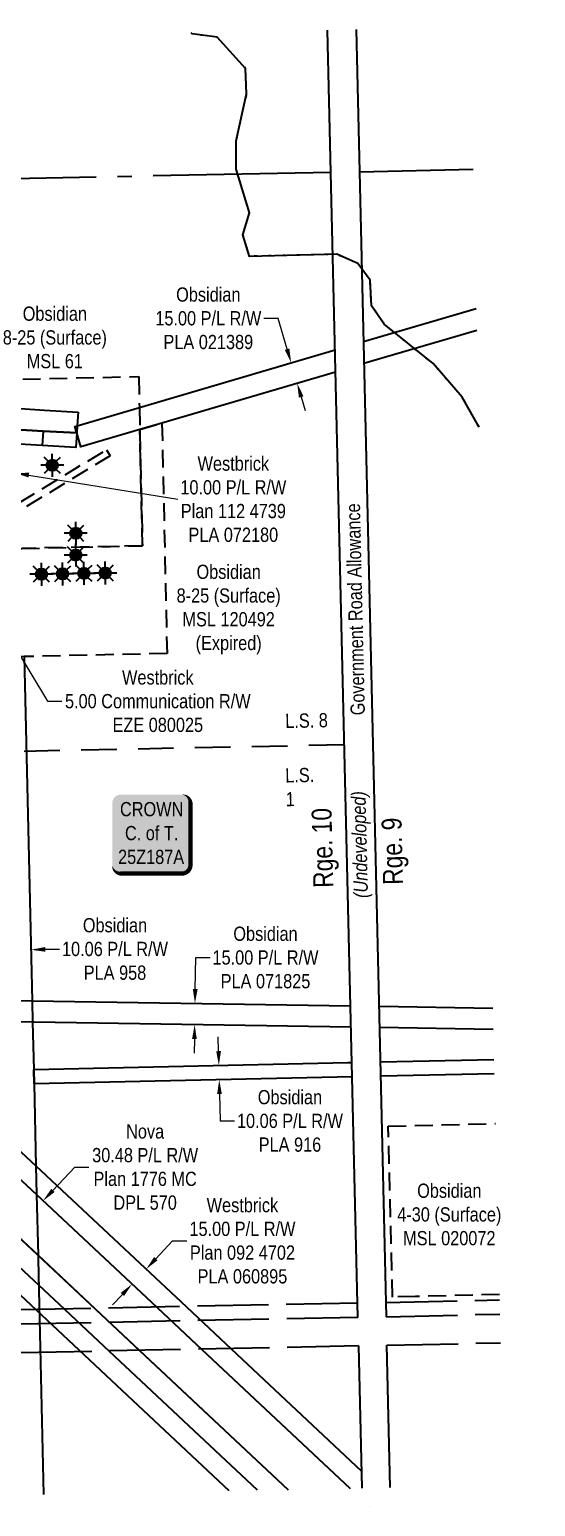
# Model space of a CAD drawing. Extents: x 611735 to 615721, y 5881395 to 5885170.
# Drawn here: x 612430 to 612785, y 5881925 to 5882963 of the extents above; entities that cross this region are included whole.
import ezdxf
from ezdxf.enums import TextEntityAlignment as Align

# ---------------------------------------------------------------- set-up
doc = ezdxf.new("R2010")
doc.units = 0
doc.header["$LTSCALE"] = 5
doc.header["$PDSIZE"] = 0.5
for name, pattern in [('foc-ACCESSROAD', [3.75, 2.5, -1.25]), ('foc-FLOWLINE', [3.75, 2.5, -1.25]), ('foc-LSD', [8, 5, -3]), ('foc-QUARTERLINE', [33, 25, -3, 2, -3]), ('foc-UNSURVEYED', [12.5, 10, -2.5]), ('foc-WHEELTRACKS', [2, 0.4, -1.6])]:
    doc.linetypes.add(name, pattern=pattern)
doc.layers.get('Defpoints').update_dxf_attribs({"color": 9})
for name, color, linetype in [('AS-OWNER', 7, 'Continuous'), ('C-RW', 13, 'Continuous'), ('C-WS', 13, 'foc-ACCESSROAD'), ('C-WS-S', 13, 'Continuous'), ('D-TXT', 6, 'Continuous'), ('F-EZE', 190, 'foc-FLOWLINE'), ('F-RW', 190, 'Continuous'), ('L-QSEC', 8, 'foc-QUARTERLINE'), ('L-ROAD-T', 7, 'Continuous'), ('L-SEC', 7, 'Continuous'), ('L-SECTION-LSD', 7, 'foc-LSD'), ('L-USEC', 7, 'foc-UNSURVEYED'), ('T-WATER-P3', 160, 'foc-WHEELTRACKS')]:
    doc.layers.add(name, color=color, linetype=linetype)
for name, color, linetype, lineweight in [('C-AR-T', 13, 'Continuous', 9), ('C-RW-T', 13, 'Continuous', 9), ('C-WS-T', 13, 'Continuous', 9), ('F-EZE-T', 190, 'Continuous', 9), ('F-RW-T', 190, 'Continuous', 9), ('T-TEXT', 48, 'Continuous', 18)]:
    doc.layers.add(name, color=color, linetype=linetype, lineweight=lineweight)
doc.styles.add('100L', font='ARIALN.TTF', dxfattribs={"height": 11})
doc.styles.add('80', font='ARIALN.TTF', dxfattribs={"height": 10})
doc.styles.add('80CG', font='ARIALN.TTF', dxfattribs={"height": 10})
doc.styles.add('80L', font='ARIALN.TTF', dxfattribs={"height": 10})
doc.styles.add('80LS', font='ARIALNI.TTF', dxfattribs={"height": 10})
doc.styles.add('foc-LtypeFont', font='ARIALN.TTF', dxfattribs={"height": 7.35})
doc.linetypes.add('foc-TOPO-flowdirection-NOLINE', pattern='A,0,[">",foc-LtypeFont,S=0.3,R=0,X=0,Y=-0.945],-20,[">",foc-LtypeFont,S=0.3,R=0,X=0,Y=-0.945],0', length=20)
doc.dimstyles.new('Compass 5 000', dxfattribs={"dimscale": 5, "dimtxt": 9, "dimasz": 2, "dimexe": 0.2, "dimexo": 0.0625, "dimgap": 0.5, "dimtad": 0, "dimtih": 1, "dimtoh": 1, "dimzin": 0, "dimdsep": 46, "dimtxsty": '80CG', "dimcen": 0.1, "dimse1": 1, "dimse2": 1, "dimclrd": 256, "dimclrt": 256, "dimaunit": 1, "dimadec": 4, "dimazin": 0, "dimtfac": 0.06, "dimtofl": 0, "dimtmove": 0, "dimatfit": 1, "dimfxl": 0.2, "dimtolj": 1, "dimtzin": 0, "dimlwd": -1, "dimarcsym": 0})

# ---------------------------------------------------------------- blocks, each defined once
blk = doc.blocks.new('*D43')
at = {"layer": 'C-RW-T', "transparency": 16777216}
for p, q in [((612604.3, 5882759.8), (612594.3, 5882759.8)), ((612610.6, 5882738.2), (612604.3, 5882759.8)), ((612620.5, 5882704.6), (612623.3, 5882695))]:
    blk.add_line(p, q, dxfattribs=at)
for points in [[(612612.2, 5882738.6), (612609, 5882737.7), (612613.4, 5882728.6)], [(612622.1, 5882705.1), (612618.9, 5882704.1), (612617.7, 5882714.2)]]:
    blk.add_solid(points, dxfattribs=at)
at = {"layer": 'Defpoints', "color": 0, "transparency": 16777216}
for p in [(612563.2, 5882713.8), (612617.7, 5882714.2), (612567.4, 5882699.4)]:
    blk.add_point(p, dxfattribs=at)
at = {"layer": 'C-RW-T', "transparency": 16777216, "insert": (612555.2, 5882759.8), "char_height": 10, "attachment_point": 5, "style": '80CG'}
blk.add_mtext('\\A1;Obsidian\\P15.00 P/L R/W\\PPLA 021389', dxfattribs=at)
blk = doc.blocks.new('*D46')
at = {"layer": 'Defpoints', "color": 0, "transparency": 16777216}
for p in [(612474.4, 5882126.5), (612464.6, 5882116), (612511.5, 5882091.8)]:
    blk.add_point(p, dxfattribs=at)
at = {"layer": 'F-RW-T', "transparency": 16777216}
for p, q in [((612518.3, 5882099.1), (612530.1, 5882111.7)), ((612530.1, 5882111.7), (612540.1, 5882111.7)), ((612494.8, 5882074), (612487.9, 5882066.7))]:
    blk.add_line(p, q, dxfattribs=at)
for points in [[(612517.1, 5882100.3), (612519.5, 5882098), (612511.5, 5882091.8)], [(612493.6, 5882075.1), (612496, 5882072.9), (612501.6, 5882081.3)]]:
    blk.add_solid(points, dxfattribs=at)
at = {"layer": 'F-RW-T', "transparency": 16777216, "insert": (612579.2, 5882111.7), "char_height": 10, "attachment_point": 5, "style": '80CG'}
blk.add_mtext('\\A1;Westbrick\\P15.00 P/L R/W\\PPlan 092 4702 \\PPLA 060895', dxfattribs=at)
blk = doc.blocks.new('*D47')
at = {"layer": 'C-RW-T', "transparency": 16777216}
for p, q in [((612410.5, 5882315.8), (612400.5, 5882315.6)), ((612440.6, 5882316.5), (612450.5, 5882316.7))]:
    blk.add_line(p, q, dxfattribs=at)
for points in [[(612410.5, 5882317.5), (612410.5, 5882314.1), (612420.5, 5882316)], [(612440.5, 5882318.1), (612440.6, 5882314.8), (612430.6, 5882316.2)]]:
    blk.add_solid(points, dxfattribs=at)
at = {"layer": 'Defpoints', "color": 0, "transparency": 16777216}
for p in [(612430.6, 5882316.2), (612420.5, 5882314.2), (612430.6, 5882314.5)]:
    blk.add_point(p, dxfattribs=at)
at = {"layer": 'C-RW-T', "transparency": 16777216, "insert": (612489.6, 5882316.7), "char_height": 10, "attachment_point": 5, "style": '80CG'}
blk.add_mtext('\\A1;Obsidian\\P10.06 P/L R/W\\PPLA 958', dxfattribs=at)
blk = doc.blocks.new('*D48')
at = {"layer": 'C-RW-T', "transparency": 16777216}
for p, q in [((612562.4, 5882244.9), (612562.2, 5882254.9)), ((612563.1, 5882214.9), (612563.5, 5882195.9)), ((612563.5, 5882195.9), (612573.5, 5882195.9))]:
    blk.add_line(p, q, dxfattribs=at)
for points in [[(612564.1, 5882245), (612560.8, 5882244.9), (612562.6, 5882234.9)], [(612564.7, 5882214.9), (612561.4, 5882214.8), (612562.9, 5882224.9)]]:
    blk.add_solid(points, dxfattribs=at)
at = {"layer": 'Defpoints', "color": 0, "transparency": 16777216}
for p in [(612531.5, 5882234.3), (612531.7, 5882224.2), (612562.9, 5882224.9)]:
    blk.add_point(p, dxfattribs=at)
at = {"layer": 'C-RW-T', "transparency": 16777216, "insert": (612612.6, 5882195.9), "char_height": 10, "attachment_point": 5, "style": '80CG'}
blk.add_mtext('\\A1;Obsidian\\P10.06 P/L R/W\\PPLA 916', dxfattribs=at)
blk = doc.blocks.new('*D49')
at = {"layer": 'C-RW-T', "transparency": 16777216}
for p, q in [((612546, 5882288.6), (612546.4, 5882310.7)), ((612546.4, 5882310.7), (612556.4, 5882310.7)), ((612545.4, 5882253.6), (612545.3, 5882243.6))]:
    blk.add_line(p, q, dxfattribs=at)
for points in [[(612544.3, 5882288.6), (612547.7, 5882288.5), (612545.8, 5882278.6)], [(612543.8, 5882253.6), (612547.1, 5882253.5), (612545.6, 5882263.6)]]:
    blk.add_solid(points, dxfattribs=at)
at = {"layer": 'Defpoints', "color": 0, "transparency": 16777216}
for p in [(612534.1, 5882278.8), (612545.8, 5882278.6), (612533.9, 5882263.7)]:
    blk.add_point(p, dxfattribs=at)
at = {"layer": 'C-RW-T', "transparency": 16777216, "insert": (612595.4, 5882310.7), "char_height": 10, "attachment_point": 5, "style": '80CG'}
blk.add_mtext('\\A1;Obsidian\\P15.00 P/L R/W\\PPLA 071825', dxfattribs=at)
blk = doc.blocks.new('*D55')
at = {"layer": 'Defpoints', "color": 0, "transparency": 16777216}
for p in [(612411.1, 5882663.5), (612420.9, 5882661.9), (612419.2, 5882651.2)]:
    blk.add_point(p, dxfattribs=at)
at = {"layer": 'F-RW-T', "transparency": 16777216}
for p, q in [((612399.5, 5882654.4), (612389.6, 5882656)), ((612429.1, 5882649.6), (612533.7, 5882632.7))]:
    blk.add_line(p, q, dxfattribs=at)
for points in [[(612399.7, 5882656.1), (612399.2, 5882652.8), (612409.3, 5882652.8)], [(612429.3, 5882651.3), (612428.8, 5882648), (612419.2, 5882651.2)]]:
    blk.add_solid(points, dxfattribs=at)
at = {"layer": 'F-RW-T', "transparency": 16777216, "insert": (612572.8, 5882632.7), "char_height": 10, "width": 424.775, "attachment_point": 5, "style": '80CG'}
blk.add_mtext('\\A1;Westbrick\\P10.00 P/L R/W\\PPlan 112 4739\\PPLA 072180', dxfattribs=at)
blk = doc.blocks.new('*D56')
at = {"layer": 'Defpoints', "color": 0, "transparency": 16777216}
for p in [(612439.1, 5882139.8), (612465.9, 5882114.7), (612445.1, 5882092.5)]:
    blk.add_point(p, dxfattribs=at)
at = {"layer": 'F-RW-T', "transparency": 16777216}
for p, q in [((612446, 5882147.1), (612461.3, 5882163.5)), ((612461.3, 5882163.5), (612471.3, 5882163.5)), ((612411.5, 5882110.3), (612404.6, 5882103))]:
    blk.add_line(p, q, dxfattribs=at)
for points in [[(612444.8, 5882148.3), (612447.2, 5882146), (612439.1, 5882139.8)], [(612410.3, 5882111.4), (612412.7, 5882109.2), (612418.3, 5882117.6)]]:
    blk.add_solid(points, dxfattribs=at)
at = {"layer": 'F-RW-T', "transparency": 16777216, "insert": (612510.8, 5882163.5), "char_height": 10, "width": 369.714, "attachment_point": 5, "style": '80CG'}
blk.add_mtext('\\A1;Nova\\P30.48 P/L R/W\\PPlan 1776 MC\\PDPL 570', dxfattribs=at)
blk = doc.blocks.new('*U57')
h = blk.add_hatch(color=255)
edge = h.paths.add_edge_path()
edge.add_line((-21.5, -28.5), (21.5, -28.5))
edge.add_arc((21.5, -22.5), 6, 270, 360)
edge.add_line((27.5, -22.5), (27.5, 21))
edge.add_arc((21.5, 21), 6, 0, 90)
edge.add_line((21.5, 27), (-21.5, 27))
edge.add_arc((-21.5, 21), 6, 90, 180)
edge.add_line((-27.5, 21), (-27.5, -22.5))
edge.add_arc((-21.5, -22.5), 6, 180, 270)
at = {"color": 14, "flags": 128}
blk.add_lwpolyline([(-21.5, -28.5, 3, 3, 0), (21.5, -28.5, 3, 3, 0.414214), (27.5, -22.5, 3, 3, 0), (27.5, 21, 3, 0, 0.414214), (21.5, 27, 0, 0, 0), (-21.5, 27, 0, 0, 0.414214), (-27.5, 21, 0, 0, 0), (-27.5, -22.5, 0, 3, 0.414214)], format="xyseb", close=True, dxfattribs=at)
at = {"color": 14, "style": '80'}
blk.add_attdef('ENTER_TEXT_001', (-26.8, -4.9), '', height=10, dxfattribs=at)
blk = doc.blocks.new('GAS')
h = blk.add_hatch(color=255)
h.dxf.hatch_style = 1
edge = h.paths.add_edge_path()
edge.add_arc((0, 0), 0.9, 0, 360)
for p, q in [((-0.81, 0), (-1.62, 0)), ((-0.57, 0.57), (-1.14, 1.14)), ((0, 0.81), (0, 1.62)), ((0.57, 0.57), (1.14, 1.14)), ((1.62, 0), (0.81, 0)), ((-0.57, -0.57), (-1.14, -1.14)), ((0, -0.81), (0, -1.62)), ((1.14, -1.14), (0.57, -0.57))]:
    blk.add_line(p, q)
blk.add_circle((0, 0), 0.8)
blk = doc.blocks.new('*D72')
at = {"layer": 'Defpoints', "color": 0, "linetype": 'Continuous', "transparency": 16777216}
for p in [(612441.3, 5882641.9), (612443.9, 5882637.6), (612377.6, 5882597.4)]:
    blk.add_point(p, dxfattribs=at)
at = {"layer": 'F-EZE-T', "transparency": 16777216}
for p, q in [((612369.8, 5882610.2), (612364.7, 5882618.8)), ((612382.8, 5882588.8), (612442.2, 5882490.8)), ((612442.2, 5882490.8), (612452.2, 5882490.8))]:
    blk.add_line(p, q, dxfattribs=at)
at = {"layer": 'F-EZE-T', "linetype": 'Continuous', "transparency": 16777216}
for points in [[(612371.3, 5882611.1), (612368.4, 5882609.3), (612375, 5882601.7)], [(612384.2, 5882589.7), (612381.4, 5882588), (612377.6, 5882597.4)]]:
    blk.add_solid(points, dxfattribs=at)
at = {"layer": 'F-EZE-T', "linetype": 'Continuous', "transparency": 16777216, "insert": (612519.7, 5882490.8), "char_height": 10, "attachment_point": 5, "style": '80CG', "bg_fill": 3, "box_fill_scale": 1.1, "bg_fill_color": 256, "bg_fill_true_color": 13158600, "bg_fill_transparency": 0}
blk.add_mtext('\\A1;Westbrick\\P5.00 Communication R/W\\PEZE 080025', dxfattribs=at)
blk = doc.blocks.new('*D84')
at = {"layer": 'C-AR-T', "transparency": 16777216}
for p, q in [((612340.7, 5882725), (612330.7, 5882725)), ((612342.3, 5882665.6), (612340.7, 5882725)), ((612343.3, 5882627.5), (612343.6, 5882617.5))]:
    blk.add_line(p, q, dxfattribs=at)
for points in [[(612344, 5882665.7), (612340.6, 5882665.6), (612342.6, 5882655.6)], [(612345, 5882627.5), (612341.7, 5882627.5), (612343.1, 5882637.5)]]:
    blk.add_solid(points, dxfattribs=at)
at = {"layer": 'Defpoints', "color": 0, "transparency": 16777216}
for p in [(612342.6, 5882655.6), (611997.6, 5882646.4), (611998.1, 5882628.2)]:
    blk.add_point(p, dxfattribs=at)
at = {"layer": 'C-AR-T', "transparency": 16777216, "insert": (612303, 5882725), "char_height": 10, "width": 298.838, "attachment_point": 5, "style": '80CG'}
blk.add_mtext('\\A1;Obsidian\\P20.12 A/R\\PMSL 61', dxfattribs=at)

msp = doc.modelspace()

# ---------------------------------------------------------------- linework, layer by layer
at = {"layer": 'C-RW'}
for points in [[(612664.253, 5882743.515), (612743.577, 5882766.825)], [(612743.942, 5882751.29), (612664.618, 5882727.98)], [(612644.65, 5882722.113), (612522.641, 5882686.259), (612507.075, 5882681.685), (612465.694, 5882669.526), (612462.775, 5882679.287), (612461.463, 5882683.925), (612463.088, 5882684.402), (612506.733, 5882697.227), (612644.284, 5882737.648)], [(612427.416, 5882681.205), (612439.066, 5882680.475), (612462.775, 5882679.287), (612462.087, 5882668.969), (612438.403, 5882670.471), (612422.482, 5882671.484)], [(612425.83, 5882522.149), (612429.992, 5882340.739), (612431.376, 5882280.413), (612431.72, 5882265.389), (612432.483, 5882232.124), (612432.714, 5882222.061), (612434.038, 5882164.347), (612434.501, 5882144.183), (612435.48, 5882101.516), (612435.534, 5882099.116), (612436.281, 5882066.558), (612436.973, 5882036.404), (612439.337, 5881933.367)], [(612655.49, 5882261.794), (612432.712, 5882265.372), (612431.72, 5882265.389), (612421.648, 5882265.551), (612324.288, 5882267.151), (612313.539, 5882277.23), (612249.058, 5882337.734), (612205.469, 5882378.643), (612204.773, 5882448.763), (612219.777, 5882448.912), (612220.409, 5882385.208), (612259.312, 5882348.7), (612330.323, 5882282.064), (612421.304, 5882280.576), (612431.376, 5882280.413), (612655.136, 5882276.807)], [(612675.219, 5882276.484), (612755.115, 5882275.201)], [(612755.467, 5882260.203), (612675.571, 5882261.493)], [(612656.312, 5882226.866), (612432.714, 5882222.061), (612432.483, 5882232.124), (612653.364, 5882236.869), (612656.075, 5882236.928)], [(612676.137, 5882237.359), (612755.963, 5882239.074)], [(612756.199, 5882229.011), (612676.374, 5882227.296)]]:
    msp.add_lwpolyline(points, dxfattribs=at)
msp.add_lwpolyline([(612463.74, 5882693.928), (612463.088, 5882684.402), (612462.775, 5882679.287), (612439.066, 5882680.475), (612427.416, 5882681.205), (612414.063, 5882682.053), (612388.169, 5882683.697), (612271.981, 5882680.384), (612084.132, 5882674.46), (612070.14, 5882674.034), (612059.23, 5882673.703), (612049.149, 5882673.396), (612048.794, 5882688.393), (612058.889, 5882688.746), (612068.885, 5882689.095), (612271.452, 5882695.166), (612387.81, 5882698.693), (612388.385, 5882698.711), (612439.957, 5882695.185), (612463.74, 5882693.928)], close=True, dxfattribs=at)
at = {"layer": 'C-WS'}
for points in [[(612387.35, 5882716.292), (612506.258, 5882718.901), (612506.733, 5882697.227), (612507.075, 5882681.685), (612507.117, 5882679.723), (612507.563, 5882659.446), (612508.867, 5882599.993), (612424.087, 5882598.133)], [(612759.837, 5882073.997), (612700.944, 5882072.534), (612684.78, 5882072.133), (612681.728, 5882192.161), (612757.019, 5882194.075)]]:
    msp.add_lwpolyline(points, dxfattribs=at)
msp.add_lwpolyline([(612522.641, 5882686.259), (612526.187, 5882524.353), (612425.83, 5882522.149), (612415.766, 5882521.929), (612391.819, 5882521.403), (612389.959, 5882597.384), (612413.637, 5882597.903), (612424.087, 5882598.133), (612508.867, 5882599.993), (612507.563, 5882659.446), (612507.117, 5882679.723), (612507.075, 5882681.685), (612522.641, 5882686.259)], close=True, dxfattribs=at)
at = {"layer": 'F-EZE'}
msp.add_lwpolyline([(612341.566, 5882579.492), (612323.064, 5882570.069), (612320.794, 5882574.527), (612341.444, 5882585.045), (612351.338, 5882590.084), (612380.058, 5882604.712), (612385.985, 5882608.306), (612397.594, 5882615.346), (612406.369, 5882620.665), (612483.674, 5882667.54), (612486.268, 5882663.261), (612408.974, 5882616.394), (612400.171, 5882611.058), (612386.115, 5882602.535), (612382.494, 5882600.339), (612351.46, 5882584.532), (612341.566, 5882579.492)], close=True, dxfattribs=at)
at = {"layer": 'F-RW'}
for points in [[(611734.729, 5882840.631), (611840.44, 5882741.635), (611912.424, 5882674.222), (611933.229, 5882654.697), (611943.659, 5882644.909), (611962.437, 5882627.287), (612010.52, 5882582.167), (612017.872, 5882575.268), (612136.081, 5882464.349), (612125.828, 5882453.388), (612115.819, 5882442.717), (612094.991, 5882420.48), (612425.19, 5882111.152), (612435.479, 5882101.515), (612471.944, 5882067.35), (612503.403, 5882037.878), (612611.259, 5881936.838)], [(612589.773, 5881936.404), (612481.936, 5882037.402), (612450.479, 5882066.874), (612435.962, 5882080.479), (612425.673, 5882090.118), (612073.789, 5882419.802), (612084.034, 5882430.736), (612104.871, 5882452.975), (612114.878, 5882463.662), (612008.273, 5882563.755), (612000.893, 5882570.641), (611951.382, 5882617.122), (611941.205, 5882626.711), (611922.429, 5882644.318), (611911.915, 5882654.124), (611902.166, 5882663.273), (611840.974, 5882720.581), (611735.22, 5882819.617)], [(611735.22, 5882819.617), (611840.975, 5882720.581), (611902.166, 5882663.273), (611911.915, 5882654.124), (611922.427, 5882644.313), (611941.204, 5882626.707), (611951.384, 5882617.128), (612000.893, 5882570.642), (612008.273, 5882563.758), (612125.828, 5882453.383), (612205.468, 5882378.642), (612249.058, 5882337.734), (612313.538, 5882277.226), (612324.288, 5882267.151), (612423.749, 5882173.985), (612434.038, 5882164.347), (612536.066, 5882068.773), (612567.528, 5882039.303), (612662.756, 5881950.08)], [(612654.886, 5881937.719), (612546.937, 5882038.845), (612515.479, 5882068.316), (612434.501, 5882144.183), (612424.211, 5882153.822), (611998.756, 5882552.395), (611991.393, 5882559.287), (611930.204, 5882616.631), (611919.986, 5882626.21), (611901.263, 5882643.748), (611890.815, 5882653.531), (611841.503, 5882699.719), (611735.706, 5882798.829)], [(611735.706, 5882798.829), (611841.503, 5882699.719), (611890.813, 5882653.531), (611901.263, 5882643.75), (611919.986, 5882626.21), (611930.203, 5882616.629), (611991.392, 5882559.287), (611998.757, 5882552.397), (612104.87, 5882452.973), (612115.818, 5882442.715), (612424.211, 5882153.812), (612434.5, 5882144.179), (612515.479, 5882068.316), (612546.937, 5882038.845), (612654.886, 5881937.719)], [(612611.259, 5881936.838), (612503.403, 5882037.878), (612471.944, 5882067.35), (612435.479, 5882101.515), (612425.19, 5882111.151), (612094.989, 5882420.475), (612084.034, 5882430.735), (611979.178, 5882528.977), (611971.814, 5882535.874), (611876.572, 5882625.114), (611857.928, 5882642.588), (611847.488, 5882652.369), (611842.587, 5882656.955), (611736.704, 5882756.147)]]:
    msp.add_lwpolyline(points, dxfattribs=at)
at = {"layer": 'F-RW', "flags": 128}
msp.add_lwpolyline([(612569.962, 5881936.004), (611737.648, 5882715.743)], dxfattribs=at)
at = {"layer": 'F-RW'}
for points in [[(612439.066, 5882680.475), (612438.403, 5882670.471), (612422.482, 5882671.484), (612416.593, 5882635.116), (612407.439, 5882627.97), (612399.295, 5882621.665), (612389.548, 5882614.112), (612382.337, 5882608.534), (612354.966, 5882594.744), (612345.08, 5882589.762), (612315.999, 5882575.11), (612311.499, 5882584.04), (612344.815, 5882600.826), (612354.701, 5882605.808), (612376.981, 5882617.034), (612389.244, 5882626.521), (612394.091, 5882630.288), (612402.18, 5882636.556), (612407.355, 5882640.635), (612412.455, 5882672.129), (612414.063, 5882682.053), (612427.416, 5882681.205), (612439.066, 5882680.475)], [(612668.404, 5881925.055), (612668.404, 5881925.055)]]:
    msp.add_lwpolyline(points, close=True, dxfattribs=at)
at = {"layer": 'L-QSEC', "flags": 128}
for points in [[(612641.347, 5882862.382), (611869.098, 5882846.613)], [(612661.451, 5882862.849), (612741.28, 5882864.705)]]:
    msp.add_lwpolyline(points, dxfattribs=at)
at = {"layer": 'L-SEC', "flags": 128}
for points in [[(612641.347, 5882862.382), (612638.998, 5882962.317)], [(612659.104, 5882962.727), (612661.451, 5882862.849)], [(612660.291, 5882057.921), (612641.347, 5882862.382)], [(612661.451, 5882862.849), (612680.34, 5882058.382)], [(612660.697, 5882037.817), (612663.042, 5881937.884)], [(612683.147, 5881938.29), (612680.801, 5882038.278)]]:
    msp.add_lwpolyline(points, dxfattribs=at)
at = {"layer": 'L-SECTION-LSD', "flags": 128}
msp.add_lwpolyline([(612650.786, 5882460.146), (611843.986, 5882443.759)], dxfattribs=at)
at = {"layer": 'L-USEC', "flags": 128}
for points in [[(612659.989, 5882067.971), (611853.158, 5882051.68)], [(612680.093, 5882068.434), (612759.924, 5882070.265)], [(612660.291, 5882057.921), (611853.456, 5882041.63)], [(612680.34, 5882058.382), (612760.171, 5882060.214)], [(612660.697, 5882037.817), (611853.862, 5882021.525)], [(612680.801, 5882038.278), (612760.632, 5882040.11)]]:
    msp.add_lwpolyline(points, dxfattribs=at)
at = {"layer": 'T-WATER-P3', "flags": 128}
msp.add_lwpolyline([(612745.535, 5882683.394), (612733.649, 5882704.479), (612713.162, 5882727.987), (612678.85, 5882755.664), (612669.942, 5882768.56), (612668.921, 5882786.639), (612660.285, 5882798.412), (612645.557, 5882804.817), (612584.245, 5882803.327), (612579.499, 5882818.492), (612584.093, 5882834.06), (612574.894, 5882864.519), (612574.766, 5882884.531), (612582.168, 5882917.578), (612581.334, 5882935.305), (612561.43, 5882957.283), (612543.902, 5882959.732), (612543.216, 5882960.363)], dxfattribs=at)
at = {"layer": 'T-WATER-P3', "linetype": 'foc-TOPO-flowdirection-NOLINE', "flags": 128}
msp.add_lwpolyline([(612745.535, 5882683.394), (612733.649, 5882704.479), (612713.162, 5882727.987), (612678.85, 5882755.664), (612669.942, 5882768.56), (612668.921, 5882786.639), (612660.285, 5882798.412), (612645.557, 5882804.817), (612584.245, 5882803.327), (612579.499, 5882818.492), (612584.093, 5882834.06), (612574.894, 5882864.519), (612574.766, 5882884.531), (612582.168, 5882917.578), (612581.334, 5882935.305), (612561.43, 5882957.283), (612543.902, 5882959.732), (612543.216, 5882960.363)], dxfattribs=at)

# ---------------------------------------------------------------- block references
at = {"layer": 'AS-OWNER'}
ref = msp.add_blockref('*U57', (612515.178, 5882398.224), dxfattribs=dict(at, xscale=0.99961221, yscale=0.99961221, zscale=0.99961221))
ref.add_attrib('ENTER_TEXT_001', 'CROWN', (612493.127, 5882409.991), dxfattribs={"layer": '0', "color": 14, "height": 9.9961, "style": '80'})
ref.add_attrib('ENTER_TEXT_002', 'C. of T.', (612496.621, 5882393.154), dxfattribs={"layer": '0', "color": 14, "height": 9.9961, "style": '80'})
ref.add_attrib('ENTER_TEXT_003', '25Z187A', (612491.766, 5882376.453), dxfattribs={"layer": '0', "color": 14, "height": 9.9961, "style": '80'})
at = {"layer": 'C-WS-S', "color": 6, "xscale": 4.99806105, "yscale": 4.99806105, "zscale": 4.99806105}
msp.add_blockref('GAS', (612445.493, 5882656.564), dxfattribs=at)

# ---------------------------------------------------------------- texts
at = {"layer": 'C-WS-T', "char_height": 9.99612, "attachment_point": 5, "style": '80CG'}
for s, insert in [('\\A1;Obsidian\\P8-25 (Surface)\\PMSL 61', (612447.325, 5882746.349)), ('\\A1;Obsidian\\P8-25 (Surface)\\PMSL 120492\\P(Expired)', (612569.507, 5882555.239)), ('\\A1;Obsidian\\P4-30 (Surface)\\PMSL 020072', (612724.631, 5882130.166))]:
    msp.add_mtext(s, dxfattribs=dict(at, insert=insert))
at = {"layer": 'D-TXT', "color": 3, "char_height": 13.9946, "attachment_point": 1, "rotation": 91.349017, "style": '80L'}
for s, insert in [('Rge. 10', (612629.086, 5882359.52)), ('Rge. 9', (612678.083, 5882361.632))]:
    msp.add_mtext_dynamic_manual_height_columns(s, width=73.72665, gutter_width=47.482, heights=[0], dxfattribs=dict(at, insert=insert))
at = {"layer": 'L-ROAD-T', "style": '80L'}
msp.add_text('Government Road Allowance', height=9.99612, rotation=91.34502, dxfattribs=at).set_placement((612658.549, 5882555.346), align=Align.MIDDLE_CENTER)
at = {"layer": 'T-TEXT', "style": '80LS'}
msp.add_text('(Undeveloped)', height=9.99612, rotation=91.349017, dxfattribs=at).set_placement((612661.573, 5882390.077), align=Align.MIDDLE_CENTER)

# ---------------------------------------------------------------- dimensions: what is measured, and where the dimension line sits
at = {"layer": 'C-AR-T'}
dim = msp.add_linear_dim(base=(612342.577, 5882655.635), p1=(611998.067, 5882628.218), p2=(611997.579, 5882646.359), angle=91.5402, text='Obsidian\\P20.12 A/R\\PMSL 61', dimstyle='Compass 5 000', dxfattribs=at)
dim.commit()
dim.dimension.update_dxf_attribs({"geometry": '*D84', "text_midpoint": (612302.977, 5882724.987), "dimtype": 161})
at = {"layer": 'C-RW-T'}
for base, p1, p2, angle, text, picture, middle in [((612617.656, 5882714.18), (612563.218, 5882713.825), (612567.449, 5882699.427), 286.37616, 'Obsidian\\P15.00 P/L R/W\\PPLA 021389', '*D43', (612555.167, 5882759.792)), ((612545.836, 5882278.568), (612533.856, 5882263.748), (612534.098, 5882278.757), 89.076745, 'Obsidian\\P15.00 P/L R/W\\PPLA 071825', '*D49', (612595.441, 5882310.74)), ((612562.859, 5882224.858), (612531.514, 5882234.251), (612531.73, 5882224.189), 271.231141, 'Obsidian\\P10.06 P/L R/W\\PPLA 916', '*D48', (612612.566, 5882195.936))]:
    dim = msp.add_linear_dim(base=base, p1=p1, p2=p2, angle=angle, text=text, dimstyle='Compass 5 000', dxfattribs=at)
    dim.commit()
    dim.dimension.update_dxf_attribs({"geometry": picture, "text_midpoint": middle, "dimtype": 161})
dim = msp.add_aligned_dim(p1=(612420.531, 5882314.235), p2=(612430.594, 5882314.466), distance=1.784, text='Obsidian\\P10.06 P/L R/W\\PPLA 958', dimstyle='Compass 5 000', dxfattribs=at)
dim.commit()
dim.dimension.update_dxf_attribs({"geometry": '*D47', "text_midpoint": (612489.634, 5882316.708)})
at = {"layer": 'F-RW-T'}
for base, p1, p2, angle, text, picture, middle in [((612439.148, 5882139.824), (612445.085, 5882092.514), (612465.915, 5882114.749), 46.868227, 'Nova\\P30.48 P/L R/W\\PPlan 1776 MC\\PDPL 570', '*D56', (612510.755, 5882163.452)), ((612511.463, 5882091.82), (612464.561, 5882116.017), (612474.409, 5882126.53), 46.870469, 'Westbrick\\P15.00 P/L R/W\\PPlan 092 4702 \\PPLA 060895', '*D46', (612579.158, 5882111.686))]:
    dim = msp.add_linear_dim(base=base, p1=p1, p2=p2, angle=angle, text=text, dimstyle='Compass 5 000', dxfattribs=at)
    dim.commit()
    dim.dimension.update_dxf_attribs({"geometry": picture, "text_midpoint": middle, "dimtype": 161})

# ---------------------------------------------------------------- next in the draw order: texts
at = {"layer": 'L-SECTION-LSD', "char_height": 9.9961, "attachment_point": 1, "rotation": 1.16362, "style": '100L', "bg_fill": 3, "box_fill_scale": 1.5, "bg_fill_color": 256, "bg_fill_transparency": 0}
for s, width, insert in [('L.S. 8', 29.50874, (612609.191, 5882481.927)), ('L.S. 1', 27.90636, (612609.191, 5882443.657))]:
    msp.add_mtext_dynamic_manual_height_columns(s, width=width, gutter_width=54.979, heights=[0], dxfattribs=dict(at, insert=insert))

# ---------------------------------------------------------------- next in the draw order: linework, layer by layer
at = {"layer": 'F-RW', "flags": 128}
msp.add_lwpolyline([(611736.704, 5882756.15), (612611.26, 5881936.838)], dxfattribs=at)

# ---------------------------------------------------------------- next in the draw order: dimensions: what is measured, and where the dimension line sits
at = {"layer": 'F-EZE-T', "linetype": 'Continuous'}
dim = msp.add_linear_dim(base=(612377.617, 5882597.38), p1=(612441.334, 5882641.867), p2=(612443.928, 5882637.588), angle=301.23057, text='Westbrick\\P5.00 Communication R/W\\PEZE 080025', dimstyle='Compass 5 000', override={"dimtfill": 1}, dxfattribs=at)
dim.commit()
dim.dimension.update_dxf_attribs({"geometry": '*D72', "text_midpoint": (612519.729, 5882490.787), "dimtype": 161})

# ---------------------------------------------------------------- next in the draw order: block references
at = {"layer": 'C-WS-S', "color": 6, "xscale": 4.99806105, "yscale": 4.99806105, "zscale": 4.99806105}
for p in [(612462.053, 5882608.824), (612461.981, 5882593.514), (612437.837, 5882580.039), (612452.776, 5882580.277), (612467.778, 5882580.629), (612482.784, 5882580.869)]:
    msp.add_blockref('GAS', p, dxfattribs=at)

# ---------------------------------------------------------------- next in the draw order: dimensions: what is measured, and where the dimension line sits
at = {"layer": 'F-RW-T'}
dim = msp.add_linear_dim(base=(612419.2, 5882651.218), p1=(612411.051, 5882663.456), p2=(612420.923, 5882661.857), angle=350.802622, text='Westbrick\\P10.00 P/L R/W\\PPlan 112 4739\\PPLA 072180', dimstyle='Compass 5 000', dxfattribs=at)
dim.commit()
dim.dimension.update_dxf_attribs({"geometry": '*D55', "text_midpoint": (612572.812, 5882632.675), "dimtype": 161})

doc.saveas('drawing.dxf')
